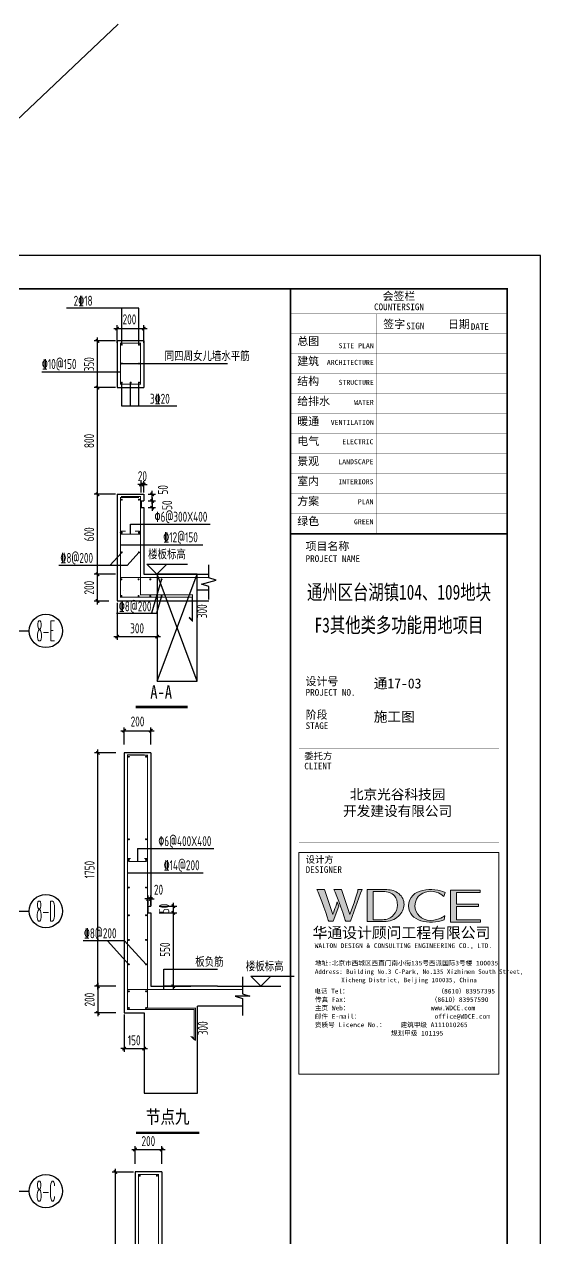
# Model space of a CAD drawing. Extents: x -765033 to 1614171, y -1073 to 729564.
# Drawn here: x 1369004 to 1384497, y 252972 to 289396 of the extents above; entities that cross this region are included whole.
import ezdxf
from ezdxf.enums import TextEntityAlignment as Align

# ---------------------------------------------------------------- set-up
doc = ezdxf.new("R2010")
doc.units = 0
doc.header["$LTSCALE"] = 1000
doc.header["$MEASUREMENT"] = 0
doc.linetypes.add('109-34 轴网$0$L1$0$$AUDIT_BAD_LTYPE1', pattern=[0])
doc.layers.get('Defpoints').update_dxf_attribs({"color": 167})
for name, color, linetype in [('A_STR-砼墙', 51, 'Continuous'), ('A_STR-砼柱', 51, 'Continuous'), ('s-dim', 3, 'Continuous'), ('s-dote-text', 7, 'Continuous'), ('s-rein', 1, 'Continuous'), ('s-thin', 3, 'Continuous'), ('墙柱说明', 7, 'Continuous'), ('尺寸标注-板', 3, 'Continuous'), ('楼板负筋钢筋', 1, 'Continuous')]:
    doc.layers.add(name, color=color, linetype=linetype)
doc.layers.add('审图后修改', color=6, linetype='Continuous', plot=False)
doc.styles.add('-宋体', font='simhei.ttf', dxfattribs={"width": 0.8})
doc.styles.add('TSSD_Axis', font='Complex.shx', dxfattribs={"width": 0.7, "bigfont": 'hztxt.shx'})
doc.styles.add('TSSD_Dimension', font='tssdeng.shx', dxfattribs={"width": 0.7, "bigfont": 'Hztxt.shx'})
doc.styles.add('TSSD_Rein', font='Tssdeng.shx', dxfattribs={"width": 0.7, "bigfont": 'Hztxt.shx'})
doc.styles.add('图签信息$0$hwxh', font='')
doc.styles.add('图签信息$0$华文细黑', font='', dxfattribs={"height": 10})
doc.styles.get('图签信息$0$hwxh').set_extended_font_data('STXihei')
doc.styles.get('图签信息$0$华文细黑').set_extended_font_data('STXihei')
doc.dimstyles.new('TSSD_25_100', dxfattribs={"dimtxt": 300, "dimasz": 100, "dimexe": 100, "dimexo": 250, "dimgap": 100, "dimtad": 1, "dimdec": 0, "dimlfac": 0.25, "dimzin": 0, "dimdsep": 46, "dimtxsty": 'TSSD_Dimension', "dimblk": 'ARCHTICK', "dimblk1": 'ARCHTICK', "dimblk2": 'ARCHTICK', "dimcen": 0, "dimdle": 100, "dimclrt": 7, "dimadec": 0, "dimazin": 0, "dimtfac": 1, "dimtdec": 0, "dimtix": 1, "dimtmove": 2, "dimatfit": 3, "dimfxl": 1, "dimtolj": 1, "dimtzin": 0, "dimarcsym": 0})

# ---------------------------------------------------------------- blocks, each defined once
blk = doc.blocks.new('图框-A1')
for points, const_width in [([(0, 0), (841, 0), (841, 594), (0, 594)], 0.05), ([(766, 584), (25, 584), (25, 10), (766, 10)], 0.5)]:
    blk.add_lwpolyline(points, close=True, dxfattribs=dict(const_width=const_width))
blk = doc.blocks.new('ts_axno')
at = {"color": 0, "linetype": 'ByBlock', "lineweight": -2}
blk.add_circle((0, 0), 0.5, dxfattribs=at)
at = {"color": 0, "linetype": 'ByBlock', "lineweight": -2, "style": 'TSSD_Axis', "width": 0.7}
blk.add_attdef('A', text='', height=0.6, dxfattribs=at).set_placement((0, 0), align=Align.MIDDLE_CENTER)
blk = doc.blocks.new('A$C45ED3BFD')
at = {"layer": 's-dote-text'}
for p, q in [((47600, 33600), (51600, 33600)), ((47600, 25200), (51600, 25200)), ((47600, 16800), (51600, 16800))]:
    blk.add_line(p, q, dxfattribs=at)
ref = blk.add_blockref('ts_axno', (52100, 33600), dxfattribs=dict(at, xscale=1000, yscale=1000, zscale=1000))
ref.add_attrib('E', '8-E', dxfattribs={"height": 600, "rotation": 360, "style": 'TSSD_Axis', "width": 0.333333}).set_placement((52100, 33600), align=Align.MIDDLE_CENTER)
ref = blk.add_blockref('ts_axno', (52100, 25200), dxfattribs=dict(at, xscale=1000, yscale=1000, zscale=1000))
ref.add_attrib('D', '8-D', dxfattribs={"height": 600, "rotation": 360, "style": 'TSSD_Axis', "width": 0.333333}).set_placement((52100, 25200), align=Align.MIDDLE_CENTER)
ref = blk.add_blockref('ts_axno', (52100, 16800), dxfattribs=dict(at, xscale=1000, yscale=1000, zscale=1000))
ref.add_attrib('C', '8-C', dxfattribs={"height": 600, "rotation": 360, "style": 'TSSD_Axis', "width": 0.333333}).set_placement((52100, 16800), align=Align.MIDDLE_CENTER)
blk = doc.blocks.new('图签信息$0$logo2')
h = blk.add_hatch(color=7)
h.paths.add_polyline_path([(19.02, -7.36), (15.84, -7.36), (15.84, -3.97), (18.97, -3.97), (18.97, -4.24), (16.46, -4.24), (16.46, -5.45), (18.81, -5.45), (18.81, -5.69), (16.47, -5.69), (16.47, -7.12), (19.02, -7.12)])
edge = h.paths.add_edge_path()
edge.add_spline(control_points=[(15.26, -4.21), (15.26, -4.21), (15.13, -4.65), (15.13, -4.65), (15.13, -4.65), (14.62, -4.1), (13.73, -4.1), (13.04, -4.1), (12.07, -4.54), (12.08, -5.62), (12.08, -6.49), (12.77, -7.16), (13.73, -7.17), (14.66, -7.17), (15.23, -6.68), (15.23, -6.68), (15.23, -6.68), (15.16, -7.11), (15.16, -7.11), (13.63, -7.7), (11.42, -7.29), (11.41, -5.64), (11.4, -3.72), (14.16, -3.66), (15.26, -4.21)], knot_values=[0, 0, 0, 0, 1, 1, 1, 2, 2, 2, 3, 3, 3, 4, 4, 4, 5, 5, 5, 6, 6, 6, 7, 7, 7, 8, 8, 8, 8], degree=3, periodic=0)
edge = h.paths.add_edge_path(flags=16)
edge.add_spline(control_points=[(10.23, -5.57), (10.23, -5.16), (10.12, -4.83), (9.9, -4.58), (9.63, -4.27), (9.23, -4.12), (8.69, -4.12), (8.69, -4.12), (7.64, -4.12), (7.64, -4.12), (7.64, -4.12), (7.64, -7.1), (7.64, -7.1), (7.64, -7.1), (8.66, -7.1), (8.66, -7.1), (9.13, -7.1), (9.52, -6.93), (9.82, -6.6), (10.09, -6.31), (10.23, -5.96), (10.23, -5.57)], knot_values=[0, 0, 0, 0, 1, 1, 1, 2, 2, 2, 3, 3, 3, 4, 4, 4, 5, 5, 5, 6, 6, 6, 7, 7, 7, 7], degree=3, periodic=0)
edge = h.paths.add_edge_path()
edge.add_spline(control_points=[(10.92, -5.51), (10.92, -5.96), (10.72, -6.37), (10.34, -6.72), (9.92, -7.1), (9.41, -7.29), (8.82, -7.29), (8.82, -7.29), (7.03, -7.29), (7.03, -7.29), (7.03, -7.29), (7.03, -3.92), (7.03, -3.92), (7.03, -3.92), (9.1, -3.92), (9.1, -3.92), (9.59, -3.92), (10.01, -4.06), (10.36, -4.34), (10.73, -4.64), (10.92, -5.03), (10.92, -5.51)], knot_values=[0, 0, 0, 0, 1, 1, 1, 2, 2, 2, 3, 3, 3, 4, 4, 4, 5, 5, 5, 6, 6, 6, 7, 7, 7, 7], degree=3, periodic=0)
at = {"lineweight": 0}
blk.add_lwpolyline([(19.02, -7.36), (15.84, -7.36), (15.84, -3.97), (18.97, -3.97), (18.97, -4.24), (16.46, -4.24), (16.46, -5.45), (18.81, -5.45), (18.81, -5.69), (16.47, -5.69), (16.47, -7.12), (19.02, -7.12), (19.02, -7.36)], dxfattribs=at)
for points, knots in [([(15.26, -4.21), (15.26, -4.21), (15.13, -4.65), (15.13, -4.65), (15.13, -4.65), (14.62, -4.1), (13.73, -4.1), (13.04, -4.1), (12.07, -4.54), (12.08, -5.62), (12.08, -6.49), (12.77, -7.16), (13.73, -7.17), (14.66, -7.17), (15.23, -6.68), (15.23, -6.68), (15.23, -6.68), (15.16, -7.11), (15.16, -7.11), (13.63, -7.7), (11.42, -7.29), (11.41, -5.64), (11.4, -3.72), (14.16, -3.66), (15.26, -4.21)], [0, 0, 0, 0, 1, 1, 1, 2, 2, 2, 3, 3, 3, 4, 4, 4, 5, 5, 5, 6, 6, 6, 7, 7, 7, 8, 8, 8, 8]), ([(10.92, -5.51), (10.92, -5.96), (10.72, -6.37), (10.34, -6.72), (9.92, -7.1), (9.41, -7.29), (8.82, -7.29), (8.82, -7.29), (7.03, -7.29), (7.03, -7.29), (7.03, -7.29), (7.03, -3.92), (7.03, -3.92), (7.03, -3.92), (9.1, -3.92), (9.1, -3.92), (9.59, -3.92), (10.01, -4.06), (10.36, -4.34), (10.73, -4.64), (10.92, -5.03), (10.92, -5.51)], [0, 0, 0, 0, 1, 1, 1, 2, 2, 2, 3, 3, 3, 4, 4, 4, 5, 5, 5, 6, 6, 6, 7, 7, 7, 7]), ([(10.23, -5.57), (10.23, -5.16), (10.12, -4.83), (9.9, -4.58), (9.63, -4.27), (9.23, -4.12), (8.69, -4.12), (8.69, -4.12), (7.64, -4.12), (7.64, -4.12), (7.64, -4.12), (7.64, -7.1), (7.64, -7.1), (7.64, -7.1), (8.66, -7.1), (8.66, -7.1), (9.13, -7.1), (9.52, -6.93), (9.82, -6.6), (10.09, -6.31), (10.23, -5.96), (10.23, -5.57)], [0, 0, 0, 0, 1, 1, 1, 2, 2, 2, 3, 3, 3, 4, 4, 4, 5, 5, 5, 6, 6, 6, 7, 7, 7, 7])]:
    blk.add_open_spline(points, degree=3, knots=knots, dxfattribs=at)
blk = doc.blocks.new('图签信息$0$logo1')
h = blk.add_hatch(color=8)
edge = h.paths.add_edge_path()
edge.add_spline(control_points=[(3.86, -5.21), (3.63, -5.88), (3.39, -6.56), (3.39, -6.56), (3.39, -6.56), (2.5, -3.91), (2.5, -3.91), (2.5, -3.91), (1.8, -3.91), (1.69, -3.91), (2.02, -4.39), (2.95, -7.27), (2.95, -7.27), (2.95, -7.27), (3.44, -7.27), (3.44, -7.27), (3.44, -7.27), (4.03, -5.66), (4.03, -5.66), (4.03, -5.66), (3.86, -5.21), (3.86, -5.21)], knot_values=[0, 0, 0, 0, 1, 1, 1, 2, 2, 2, 3, 3, 3, 4, 4, 4, 5, 5, 5, 6, 6, 6, 7, 7, 7, 7], degree=3, periodic=0)
h = blk.add_hatch(color=7)
edge = h.paths.add_edge_path()
edge.add_spline(control_points=[(6.04, -3.91), (6.09, -4.1), (5.2, -6.56), (5.2, -6.56), (5.2, -6.56), (4.3, -3.91), (4.3, -3.91), (4.3, -3.91), (3.6, -3.91), (3.49, -3.91), (3.82, -4.39), (4.75, -7.27), (4.75, -7.27), (4.75, -7.27), (5.24, -7.27), (5.24, -7.27), (5.24, -7.27), (6.33, -4.3), (6.33, -4.3), (6.33, -4.3), (6.48, -3.91), (6.48, -3.91), (6.48, -3.91), (6.21, -3.91), (6.04, -3.91)], knot_values=[0, 0, 0, 0, 1, 1, 1, 2, 2, 2, 3, 3, 3, 4, 4, 4, 5, 5, 5, 6, 6, 6, 7, 7, 7, 8, 8, 8, 8], degree=3, periodic=0)
at = {"color": 8, "lineweight": 0}
blk.add_open_spline([(3.86, -5.21), (3.63, -5.88), (3.39, -6.56), (3.39, -6.56), (3.39, -6.56), (2.5, -3.91), (2.5, -3.91), (2.5, -3.91), (1.8, -3.91), (1.69, -3.91), (2.02, -4.39), (2.95, -7.27), (2.95, -7.27), (2.95, -7.27), (3.44, -7.27), (3.44, -7.27), (3.44, -7.27), (4.03, -5.66), (4.03, -5.66), (4.03, -5.66), (3.86, -5.21), (3.86, -5.21)], degree=3, knots=[0, 0, 0, 0, 1, 1, 1, 2, 2, 2, 3, 3, 3, 4, 4, 4, 5, 5, 5, 6, 6, 6, 7, 7, 7, 7], dxfattribs=at)
at = {"lineweight": 0}
blk.add_open_spline([(6.04, -3.91), (6.09, -4.1), (5.2, -6.56), (5.2, -6.56), (5.2, -6.56), (4.3, -3.91), (4.3, -3.91), (4.3, -3.91), (3.6, -3.91), (3.49, -3.91), (3.82, -4.39), (4.75, -7.27), (4.75, -7.27), (4.75, -7.27), (5.24, -7.27), (5.24, -7.27), (5.24, -7.27), (6.33, -4.3), (6.33, -4.3), (6.33, -4.3), (6.48, -3.91), (6.48, -3.91), (6.48, -3.91), (6.21, -3.91), (6.04, -3.91)], degree=3, knots=[0, 0, 0, 0, 1, 1, 1, 2, 2, 2, 3, 3, 3, 4, 4, 4, 5, 5, 5, 6, 6, 6, 7, 7, 7, 8, 8, 8, 8], dxfattribs=at)
blk.add_blockref('图签信息$0$logo2', (0, 0))
blk = doc.blocks.new('图签信息$0$时间-logo')
at = {"layer": 'Defpoints', "lineweight": 0}
blk.add_lwpolyline([(0, -23.46), (-21.17, -23.46), (-21.17, 0), (0, 0), (0, -23.46)], dxfattribs=at)
blk.add_blockref('图签信息$0$logo1', (-20.97, 0))
at = {"style": '图签信息$0$hwxh'}
for s, height, p in [('华通设计顾问工程有限公司 ', 1.15, (-19.73, -9.05)), ('WALTON DESIGN & CONSULTING ENGINEERING CO., LTD.', 0.5, (-19.5, -10.1)), ('地址:北京市西城区西直门南小街135号西派国际3号楼 100035', 0.5, (-19.48, -11.94)), ('Address: Building No.3 C-Park, No.135 Xizhimen South Street, ', 0.47, (-19.48, -12.83)), ('Xicheng District, Beijing 100035, China ', 0.47, (-16.69, -13.72)), ('电话 Tel：                        （8610）83957395 ', 0.5, (-19.56, -14.91)), ('传真 Fax：                      （8610）83957590 ', 0.5, (-19.48, -15.8)), ('主页 Web：                      www.WDCE.com ', 0.5, (-19.48, -16.69)), ('资质号 Licence No.：    建筑甲级 A111010265 ', 0.5, (-19.48, -18.47)), ('邮件 E-mail：                    office@WDCE.com ', 0.5, (-19.48, -17.58)), ('   规划甲级 101195', 0.5, (-12.6, -19.36))]:
    blk.add_text(s, height=height, dxfattribs=at).set_placement(p)
blk = doc.blocks.new('图签-A1')
at = {"const_width": 0.5}
for points in [[(-64.75, 574.25), (-64.75, 500.75), (0.25, 500.75), (0.25, 574.25)], [(-64.75, 0.25), (0.25, 0.25), (0.25, 500.75), (-64.75, 500.75)]]:
    blk.add_lwpolyline(points, close=True, dxfattribs=at)
at = {"ltscale": 0.001, "const_width": 0.5}
blk.add_lwpolyline([(-64.75, 574.25), (0.25, 574.25), (0.25, 0.25), (-64.75, 0.25)], close=True, dxfattribs=at)
at = {"const_width": 0.05}
for points in [[(-64.75, 566.75), (0.25, 566.75)], [(-38.89, 566.75), (-38.89, 500.75)], [(-18.85, 566.75), (-18.85, 500.75)], [(-64.75, 560.75), (0.25, 560.75)], [(-64.75, 554.75), (0.25, 554.75)], [(-64.75, 548.75), (0.25, 548.75)], [(-64.75, 542.75), (0.25, 542.75)], [(-64.75, 536.75), (0.25, 536.75)], [(-64.75, 530.75), (0.25, 530.75)], [(-64.75, 524.75), (0.25, 524.75)], [(-64.75, 518.75), (0.25, 518.75)], [(-64.75, 512.75), (0.25, 512.75)], [(-64.75, 512.75), (0.25, 512.75)], [(-64.75, 506.75), (0.25, 506.75)], [(-64.75, 500.75), (0.25, 500.75)], [(-62.25, 451.12), (-2.25, 451.12)], [(-62.25, 441.12), (-2.25, 441.12)], [(-2.25, 408.1), (-2.25, 436.37), (-62.25, 436.37), (-62.25, 408.1)], [(-62.25, 408.1), (-2.25, 408.1)], [(-62.25, 405.17), (-62.25, 228.08)], [(-62.25, 405.17), (-2.25, 405.17)], [(-62.25, 228.08), (-2.25, 228.08), (-2.25, 405.17)], [(-57.25, 338.61), (-7.25, 338.61)]]:
    blk.add_lwpolyline(points, dxfattribs=at)
at = {"ltscale": 0.001, "xscale": 2.8346899375274, "yscale": 2.8346899375274, "zscale": 2.8346899375274, "rotation": 3.913909278468755e-07}
blk.add_blockref('图签信息$0$时间-logo', (-2.25, 405.17), dxfattribs=at)
at = {"style": '图签信息$0$华文细黑'}
for s, height, p in [('会签栏', 2.4, (-32.25, 573.25)), ('COUNTERSIGN', 2, (-32.25, 569.85))]:
    blk.add_text(s, height=height, rotation=0, dxfattribs=at).set_placement(p, align=Align.TOP_CENTER)
for s, height, p in [('签字', 2.4, (-36.97, 564.88)), ('日期', 2.4, (-17.54, 564.83)), ('SIGN', 2, (-30.07, 564.13)), ('DATE', 2, (-10.71, 563.95)), ('总图', 2.4, (-62.75, 559.75)), ('建筑', 2.4, (-62.75, 553.75)), ('结构', 2.4, (-62.75, 547.75)), ('给排水', 2.4, (-62.75, 541.75)), ('暖通', 2.4, (-62.75, 535.75)), ('电气', 2.4, (-62.75, 529.75)), ('景观', 2.4, (-62.75, 523.75)), ('室内', 2.4, (-62.75, 517.75)), ('方案', 2.4, (-62.75, 511.75)), ('绿色', 2.4, (-62.75, 505.75)), ('项目名称', 2.4, (-60.25, 498.25)), ('PROJECT NAME', 2, (-60.25, 494.33)), ('设计号', 2.4, (-60.29, 457.73)), ('PROJECT NO.', 2, (-60.25, 454.22)), ('阶段', 2.4, (-60.25, 447.72)), ('STAGE', 2, (-60.25, 444.22)), ('委托方', 2, (-60.65, 435.11)), ('CLIENT', 2, (-60.65, 432.11)), ('设计方', 2, (-60.25, 404.08)), ('DESIGNER', 2, (-60.25, 401.08))]:
    blk.add_text(s, height=height, rotation=0, dxfattribs=at).set_placement(p, align=Align.TOP_LEFT)
for s, p in [('SITE PLAN', (-39.81, 557.95)), ('ARCHITECTURE', (-39.81, 552.95)), ('STRUCTURE', (-39.81, 546.95)), ('WATER', (-39.81, 540.95)), ('VENTILATION', (-39.81, 534.95)), ('ELECTRIC', (-39.89, 529.14)), ('LANDSCAPE', (-39.89, 523.14)), ('INTERIORS', (-39.89, 517.14)), ('PLAN', (-39.89, 511.14)), ('GREEN', (-39.89, 505.14))]:
    blk.add_text(s, height=1.5, rotation=0, dxfattribs=at).set_placement(p, align=Align.TOP_RIGHT)
at = {"color": 4, "style": '图签信息$0$华文细黑', "width": 0.75}
for s, p in [('通州区台湖镇104、109地块', (-32.25, 481.03)), ('F3其他类多功能用地项目', (-32.25, 471.16))]:
    blk.add_text(s, height=4.5, rotation=0, dxfattribs=at).set_placement(p, align=Align.CENTER)
at = {"color": 4, "ltscale": 0.001, "char_height": 3, "width": 58.4895, "rotation": 0, "style": '图签信息$0$华文细黑'}
for s, insert, attachment_point in [('通17-03', (-39.81, 455.76), 4), ('施工图', (-39.81, 445.76), 4), ('北京光谷科技园\\P开发建设有限公司', (-32.65, 419.96), 5)]:
    blk.add_mtext(s, dxfattribs=dict(at, insert=insert, attachment_point=attachment_point))
blk = doc.blocks.new('_ArchTick')
at = {"color": 0, "linetype": 'ByBlock', "const_width": 0.4}
blk.add_lwpolyline([(-0.5, -0.5), (0.5, 0.5)], dxfattribs=at)
blk = doc.blocks.new('*D1719')
at = {"layer": 'Defpoints', "color": 0, "transparency": 16777216}
for p in [(1371200, 279899), (1371988, 279899), (1371988, 278499)]:
    blk.add_point(p, dxfattribs=at)
at = {"layer": 's-dim', "color": 0, "lineweight": -2, "transparency": 16777216}
for p, q in [((1371738, 279899), (1371100, 279899)), ((1371200, 278399), (1371200, 279999)), ((1371738, 278499), (1371100, 278499))]:
    blk.add_line(p, q, dxfattribs=at)
at = {"layer": 's-dim', "color": 0, "lineweight": -2, "transparency": 16777216, "xscale": 100, "yscale": 100, "zscale": 100}
for p, rotation in [((1371200, 279899), 90), ((1371200, 278499), 270)]:
    blk.add_blockref('_ArchTick', p, dxfattribs=dict(at, rotation=rotation))
at = {"layer": 's-dim', "color": 7, "transparency": 16777216, "insert": (1370950, 279199), "char_height": 300, "attachment_point": 5, "rotation": 90, "style": 'TSSD_Dimension'}
blk.add_mtext('\\A1;350', dxfattribs=at)
blk = doc.blocks.new('*D1720')
at = {"layer": 'Defpoints', "color": 0, "transparency": 16777216}
for p in [(1372588, 280271), (1371788, 279595), (1372588, 279595)]:
    blk.add_point(p, dxfattribs=at)
at = {"layer": 's-dim', "color": 0, "lineweight": -2, "transparency": 16777216}
for p, q in [((1371688, 280271), (1372688, 280271)), ((1371788, 279845), (1371788, 280371)), ((1372588, 279845), (1372588, 280371))]:
    blk.add_line(p, q, dxfattribs=at)
at = {"layer": 's-dim', "color": 0, "lineweight": -2, "transparency": 16777216, "xscale": 100, "yscale": 100, "zscale": 100, "rotation": 180}
blk.add_blockref('_ArchTick', (1371788, 280271), dxfattribs=at)
at = {"layer": 's-dim', "color": 0, "lineweight": -2, "transparency": 16777216, "xscale": 100, "yscale": 100, "zscale": 100}
blk.add_blockref('_ArchTick', (1372588, 280271), dxfattribs=at)
at = {"layer": 's-dim', "color": 7, "transparency": 16777216, "insert": (1372159, 280546), "char_height": 300, "attachment_point": 5, "style": 'TSSD_Dimension'}
blk.add_mtext('\\A1;200', dxfattribs=at)
blk = doc.blocks.new('*D1721')
at = {"layer": 'Defpoints', "color": 0, "transparency": 16777216}
for p in [(1371200, 275299), (1371988, 275299), (1371988, 272899)]:
    blk.add_point(p, dxfattribs=at)
at = {"layer": 's-dim', "color": 0, "lineweight": -2, "transparency": 16777216}
for p, q in [((1371200, 272799), (1371200, 275399)), ((1371738, 275299), (1371100, 275299)), ((1371738, 272899), (1371100, 272899))]:
    blk.add_line(p, q, dxfattribs=at)
at = {"layer": 's-dim', "color": 0, "lineweight": -2, "transparency": 16777216, "xscale": 100, "yscale": 100, "zscale": 100}
for p, rotation in [((1371200, 275299), 90), ((1371200, 272899), 270)]:
    blk.add_blockref('_ArchTick', p, dxfattribs=dict(at, rotation=rotation))
at = {"layer": 's-dim', "color": 7, "transparency": 16777216, "insert": (1370950, 274099), "char_height": 300, "attachment_point": 5, "rotation": 90, "style": 'TSSD_Dimension'}
blk.add_mtext('\\A1;600', dxfattribs=at)
blk = doc.blocks.new('*D1722')
at = {"layer": 'Defpoints', "color": 0, "transparency": 16777216}
for p in [(1371200, 278499), (1371988, 278499), (1371988, 275299)]:
    blk.add_point(p, dxfattribs=at)
at = {"layer": 's-dim', "color": 0, "lineweight": -2, "transparency": 16777216}
for p, q in [((1371738, 278499), (1371100, 278499)), ((1371200, 275199), (1371200, 278599)), ((1371738, 275299), (1371100, 275299))]:
    blk.add_line(p, q, dxfattribs=at)
at = {"layer": 's-dim', "color": 0, "lineweight": -2, "transparency": 16777216, "xscale": 100, "yscale": 100, "zscale": 100}
for p, rotation in [((1371200, 278499), 90), ((1371200, 275299), 270)]:
    blk.add_blockref('_ArchTick', p, dxfattribs=dict(at, rotation=rotation))
at = {"layer": 's-dim', "color": 7, "transparency": 16777216, "insert": (1370950, 276899), "char_height": 300, "attachment_point": 5, "rotation": 90, "style": 'TSSD_Dimension'}
blk.add_mtext('\\A1;800', dxfattribs=at)
blk = doc.blocks.new('*D1723')
at = {"layer": 'Defpoints', "color": 0, "transparency": 16777216}
for p in [(1371200, 272899), (1371704, 272899), (1371788, 272099)]:
    blk.add_point(p, dxfattribs=at)
at = {"layer": 's-dim', "color": 0, "lineweight": -2, "transparency": 16777216}
for p, q in [((1371454, 272899), (1371100, 272899)), ((1371200, 271999), (1371200, 272999)), ((1371538, 272099), (1371100, 272099))]:
    blk.add_line(p, q, dxfattribs=at)
at = {"layer": 's-dim', "color": 0, "lineweight": -2, "transparency": 16777216, "xscale": 100, "yscale": 100, "zscale": 100}
for p, rotation in [((1371200, 272899), 90), ((1371200, 272099), 270)]:
    blk.add_blockref('_ArchTick', p, dxfattribs=dict(at, rotation=rotation))
at = {"layer": 's-dim', "color": 7, "transparency": 16777216, "insert": (1370950, 272499), "char_height": 300, "attachment_point": 5, "rotation": 90, "style": 'TSSD_Dimension'}
blk.add_mtext('\\A1;200', dxfattribs=at)
blk = doc.blocks.new('*D1724')
at = {"layer": 'Defpoints', "color": 0, "transparency": 16777216}
for p in [(1371788, 272299), (1372988, 272299), (1372988, 271030)]:
    blk.add_point(p, dxfattribs=at)
at = {"layer": 's-dim', "color": 0, "lineweight": -2, "transparency": 16777216}
for p, q in [((1371788, 272049), (1371788, 270930)), ((1372988, 272049), (1372988, 270930)), ((1371688, 271030), (1373088, 271030))]:
    blk.add_line(p, q, dxfattribs=at)
at = {"layer": 's-dim', "color": 0, "lineweight": -2, "transparency": 16777216, "xscale": 100, "yscale": 100, "zscale": 100, "rotation": 180}
blk.add_blockref('_ArchTick', (1371788, 271030), dxfattribs=at)
at = {"layer": 's-dim', "color": 0, "lineweight": -2, "transparency": 16777216, "xscale": 100, "yscale": 100, "zscale": 100}
blk.add_blockref('_ArchTick', (1372988, 271030), dxfattribs=at)
at = {"layer": 's-dim', "color": 7, "transparency": 16777216, "insert": (1372388, 271280), "char_height": 300, "attachment_point": 5, "style": 'TSSD_Dimension'}
blk.add_mtext('\\A1;300', dxfattribs=at)
blk = doc.blocks.new('*D1725')
at = {"layer": 'Defpoints', "color": 0, "transparency": 16777216}
for p in [(1372468, 275299), (1372468, 275099), (1372838, 275299)]:
    blk.add_point(p, dxfattribs=at)
at = {"layer": 's-dim', "color": 0, "lineweight": -2, "transparency": 16777216}
for p, q in [((1372838, 274999), (1372838, 275399)), ((1372718, 275299), (1372938, 275299)), ((1372718, 275099), (1372938, 275099))]:
    blk.add_line(p, q, dxfattribs=at)
at = {"layer": 's-dim', "color": 0, "lineweight": -2, "transparency": 16777216, "xscale": 100, "yscale": 100, "zscale": 100}
for p, rotation in [((1372838, 275299), 90), ((1372838, 275099), 270)]:
    blk.add_blockref('_ArchTick', p, dxfattribs=dict(at, rotation=rotation))
at = {"layer": 's-dim', "color": 7, "transparency": 16777216, "insert": (1373164, 275434), "char_height": 300, "attachment_point": 5, "rotation": 90, "style": 'TSSD_Dimension'}
blk.add_mtext('\\A1;50', dxfattribs=at)
blk = doc.blocks.new('*D1726')
at = {"layer": 'Defpoints', "color": 0, "transparency": 16777216}
for p in [(1372468, 275099), (1372468, 274899), (1372838, 274899)]:
    blk.add_point(p, dxfattribs=at)
at = {"layer": 's-dim', "color": 0, "lineweight": -2, "transparency": 16777216}
for p, q in [((1372718, 275099), (1372938, 275099)), ((1372838, 275199), (1372838, 274799)), ((1372718, 274899), (1372938, 274899))]:
    blk.add_line(p, q, dxfattribs=at)
at = {"layer": 's-dim', "color": 0, "lineweight": -2, "transparency": 16777216, "xscale": 100, "yscale": 100, "zscale": 100}
for p, rotation in [((1372838, 275099), 90), ((1372838, 274899), 270)]:
    blk.add_blockref('_ArchTick', p, dxfattribs=dict(at, rotation=rotation))
at = {"layer": 's-dim', "color": 7, "transparency": 16777216, "insert": (1373291, 274973), "char_height": 300, "attachment_point": 5, "rotation": 90, "style": 'TSSD_Dimension'}
blk.add_mtext('\\A1;50', dxfattribs=at)
blk = doc.blocks.new('*D1727')
at = {"layer": 'Defpoints', "color": 0, "transparency": 16777216}
for p in [(1372508, 275594), (1372508, 275099), (1372588, 275099)]:
    blk.add_point(p, dxfattribs=at)
at = {"layer": 's-dim', "color": 0, "lineweight": -2, "transparency": 16777216}
for p, q in [((1372508, 275594), (1372408, 275594)), ((1372508, 275349), (1372508, 275694)), ((1372588, 275594), (1372508, 275594)), ((1372588, 275349), (1372588, 275694)), ((1372588, 275594), (1372688, 275594))]:
    blk.add_line(p, q, dxfattribs=at)
at = {"layer": 's-dim', "color": 0, "lineweight": -2, "transparency": 16777216, "xscale": 100, "yscale": 100, "zscale": 100}
blk.add_blockref('_ArchTick', (1372508, 275594), dxfattribs=at)
at = {"layer": 's-dim', "color": 0, "lineweight": -2, "transparency": 16777216, "xscale": 100, "yscale": 100, "zscale": 100, "rotation": 180}
blk.add_blockref('_ArchTick', (1372588, 275594), dxfattribs=at)
at = {"layer": 's-dim', "color": 7, "transparency": 16777216, "insert": (1372548, 275844), "char_height": 300, "attachment_point": 5, "style": 'TSSD_Dimension'}
blk.add_mtext('\\A1;20', dxfattribs=at)
blk = doc.blocks.new('*D1728')
at = {"layer": 'Defpoints', "color": 0, "transparency": 16777216}
for p in [(1372001, 260543), (1371212, 259743), (1372001, 259743)]:
    blk.add_point(p, dxfattribs=at)
at = {"layer": 's-dim', "color": 0, "lineweight": -2, "transparency": 16777216}
for p, q in [((1371751, 260543), (1371112, 260543)), ((1371212, 260643), (1371212, 259643)), ((1371751, 259743), (1371112, 259743))]:
    blk.add_line(p, q, dxfattribs=at)
at = {"layer": 's-dim', "color": 0, "lineweight": -2, "transparency": 16777216, "xscale": 100, "yscale": 100, "zscale": 100}
for p, rotation in [((1371212, 260543), 90), ((1371212, 259743), 270)]:
    blk.add_blockref('_ArchTick', p, dxfattribs=dict(at, rotation=rotation))
at = {"layer": 's-dim', "color": 7, "transparency": 16777216, "insert": (1370962, 260143), "char_height": 300, "attachment_point": 5, "rotation": 90, "style": 'TSSD_Dimension'}
blk.add_mtext('\\A1;200', dxfattribs=at)
blk = doc.blocks.new('*D1729')
at = {"layer": 'Defpoints', "color": 0, "transparency": 16777216}
for p in [(1371212, 267543), (1372001, 267543), (1372001, 260543)]:
    blk.add_point(p, dxfattribs=at)
at = {"layer": 's-dim', "color": 0, "lineweight": -2, "transparency": 16777216}
for p, q in [((1371751, 267543), (1371112, 267543)), ((1371212, 260443), (1371212, 267643)), ((1371751, 260543), (1371112, 260543))]:
    blk.add_line(p, q, dxfattribs=at)
at = {"layer": 's-dim', "color": 0, "lineweight": -2, "transparency": 16777216, "xscale": 100, "yscale": 100, "zscale": 100}
for p, rotation in [((1371212, 267543), 90), ((1371212, 260543), 270)]:
    blk.add_blockref('_ArchTick', p, dxfattribs=dict(at, rotation=rotation))
at = {"layer": 's-dim', "color": 7, "transparency": 16777216, "insert": (1370962, 264043), "char_height": 300, "attachment_point": 5, "rotation": 90, "style": 'TSSD_Dimension'}
blk.add_mtext('\\A1;1750', dxfattribs=at)
blk = doc.blocks.new('*D1730')
at = {"layer": 'Defpoints', "color": 0, "transparency": 16777216}
for p in [(1372801, 268210), (1372001, 267543), (1372801, 267543)]:
    blk.add_point(p, dxfattribs=at)
at = {"layer": 's-dim', "color": 0, "lineweight": -2, "transparency": 16777216}
for p, q in [((1371901, 268210), (1372901, 268210)), ((1372001, 267793), (1372001, 268310)), ((1372801, 267793), (1372801, 268310))]:
    blk.add_line(p, q, dxfattribs=at)
at = {"layer": 's-dim', "color": 0, "lineweight": -2, "transparency": 16777216, "xscale": 100, "yscale": 100, "zscale": 100, "rotation": 180}
blk.add_blockref('_ArchTick', (1372001, 268210), dxfattribs=at)
at = {"layer": 's-dim', "color": 0, "lineweight": -2, "transparency": 16777216, "xscale": 100, "yscale": 100, "zscale": 100}
blk.add_blockref('_ArchTick', (1372801, 268210), dxfattribs=at)
at = {"layer": 's-dim', "color": 7, "transparency": 16777216, "insert": (1372401, 268485), "char_height": 300, "attachment_point": 5, "style": 'TSSD_Dimension'}
blk.add_mtext('\\A1;200', dxfattribs=at)
blk = doc.blocks.new('*D1731')
at = {"layer": 'Defpoints', "color": 0, "transparency": 16777216}
for p in [(1372001, 259943), (1372601, 259943), (1372601, 258674)]:
    blk.add_point(p, dxfattribs=at)
at = {"layer": 's-dim', "color": 0, "lineweight": -2, "transparency": 16777216}
for p, q in [((1372001, 259693), (1372001, 258574)), ((1372601, 259693), (1372601, 258574)), ((1372001, 258674), (1371901, 258674)), ((1372001, 258674), (1372601, 258674)), ((1372601, 258674), (1372701, 258674))]:
    blk.add_line(p, q, dxfattribs=at)
at = {"layer": 's-dim', "color": 0, "lineweight": -2, "transparency": 16777216, "xscale": 100, "yscale": 100, "zscale": 100}
blk.add_blockref('_ArchTick', (1372001, 258674), dxfattribs=at)
at = {"layer": 's-dim', "color": 0, "lineweight": -2, "transparency": 16777216, "xscale": 100, "yscale": 100, "zscale": 100, "rotation": 180}
blk.add_blockref('_ArchTick', (1372601, 258674), dxfattribs=at)
at = {"layer": 's-dim', "color": 7, "transparency": 16777216, "insert": (1372301, 258924), "char_height": 300, "attachment_point": 5, "style": 'TSSD_Dimension'}
blk.add_mtext('\\A1;150', dxfattribs=at)
blk = doc.blocks.new('*D1732')
at = {"layer": 'Defpoints', "color": 0, "transparency": 16777216}
for p in [(1372801, 262743), (1373476, 262743), (1372801, 260543)]:
    blk.add_point(p, dxfattribs=at)
at = {"layer": 's-dim', "color": 0, "lineweight": -2, "transparency": 16777216}
for p, q in [((1373051, 262743), (1373576, 262743)), ((1373476, 260443), (1373476, 262843)), ((1373051, 260543), (1373576, 260543))]:
    blk.add_line(p, q, dxfattribs=at)
at = {"layer": 's-dim', "color": 0, "lineweight": -2, "transparency": 16777216, "xscale": 100, "yscale": 100, "zscale": 100}
for p, rotation in [((1373476, 262743), 90), ((1373476, 260543), 270)]:
    blk.add_blockref('_ArchTick', p, dxfattribs=dict(at, rotation=rotation))
at = {"layer": 's-dim', "color": 7, "transparency": 16777216, "insert": (1373226, 261643), "char_height": 300, "attachment_point": 5, "rotation": 90, "style": 'TSSD_Dimension'}
blk.add_mtext('\\A1;550', dxfattribs=at)
blk = doc.blocks.new('*D1733')
at = {"layer": 'Defpoints', "color": 0, "transparency": 16777216}
for p in [(1372801, 262943), (1372801, 262743), (1373476, 262943)]:
    blk.add_point(p, dxfattribs=at)
at = {"layer": 's-dim', "color": 0, "lineweight": -2, "transparency": 16777216}
for p, q in [((1373476, 262643), (1373476, 263043)), ((1373051, 262943), (1373576, 262943)), ((1373051, 262743), (1373576, 262743))]:
    blk.add_line(p, q, dxfattribs=at)
at = {"layer": 's-dim', "color": 0, "lineweight": -2, "transparency": 16777216, "xscale": 100, "yscale": 100, "zscale": 100}
for p, rotation in [((1373476, 262943), 90), ((1373476, 262743), 270)]:
    blk.add_blockref('_ArchTick', p, dxfattribs=dict(at, rotation=rotation))
at = {"layer": 's-dim', "color": 7, "transparency": 16777216, "insert": (1373201, 262879), "char_height": 300, "attachment_point": 5, "rotation": 90, "style": 'TSSD_Dimension'}
blk.add_mtext('\\A1;50', dxfattribs=at)
blk = doc.blocks.new('*D1734')
at = {"layer": 'Defpoints', "color": 0, "transparency": 16777216}
for p in [(1372721, 263165), (1372721, 262724), (1372801, 262724)]:
    blk.add_point(p, dxfattribs=at)
at = {"layer": 's-dim', "color": 0, "lineweight": -2, "transparency": 16777216}
for p, q in [((1372721, 263165), (1372621, 263165)), ((1372721, 262974), (1372721, 263265)), ((1372801, 263165), (1372721, 263165)), ((1372801, 262974), (1372801, 263265)), ((1372801, 263165), (1372901, 263165))]:
    blk.add_line(p, q, dxfattribs=at)
at = {"layer": 's-dim', "color": 0, "lineweight": -2, "transparency": 16777216, "xscale": 100, "yscale": 100, "zscale": 100}
blk.add_blockref('_ArchTick', (1372721, 263165), dxfattribs=at)
at = {"layer": 's-dim', "color": 0, "lineweight": -2, "transparency": 16777216, "xscale": 100, "yscale": 100, "zscale": 100, "rotation": 180}
blk.add_blockref('_ArchTick', (1372801, 263165), dxfattribs=at)
at = {"layer": 's-dim', "color": 7, "transparency": 16777216, "insert": (1373031, 263440), "char_height": 300, "attachment_point": 5, "style": 'TSSD_Dimension'}
blk.add_mtext('\\A1;20', dxfattribs=at)
blk = doc.blocks.new('*D1735')
at = {"layer": 'Defpoints', "color": 0, "transparency": 16777216}
for p in [(1371737, 254973), (1372526, 254973), (1372526, 247973)]:
    blk.add_point(p, dxfattribs=at)
at = {"layer": 's-dim', "color": 0, "lineweight": -2, "transparency": 16777216}
for p, q in [((1372276, 254973), (1371637, 254973)), ((1371737, 247873), (1371737, 255073)), ((1372276, 247973), (1371637, 247973))]:
    blk.add_line(p, q, dxfattribs=at)
at = {"layer": 's-dim', "color": 0, "lineweight": -2, "transparency": 16777216, "xscale": 100, "yscale": 100, "zscale": 100}
for p, rotation in [((1371737, 254973), 90), ((1371737, 247973), 270)]:
    blk.add_blockref('_ArchTick', p, dxfattribs=dict(at, rotation=rotation))
at = {"layer": 's-dim', "color": 7, "transparency": 16777216, "insert": (1371487, 251473), "char_height": 300, "attachment_point": 5, "rotation": 90, "style": 'TSSD_Dimension'}
blk.add_mtext('\\A1;1750', dxfattribs=at)
blk = doc.blocks.new('*D1736')
at = {"layer": 'Defpoints', "color": 0, "transparency": 16777216}
for p in [(1373126, 255650), (1372326, 254973), (1373126, 254973)]:
    blk.add_point(p, dxfattribs=at)
at = {"layer": 's-dim', "color": 0, "lineweight": -2, "transparency": 16777216}
for p, q in [((1372326, 255223), (1372326, 255750)), ((1373126, 255223), (1373126, 255750)), ((1372226, 255650), (1373226, 255650))]:
    blk.add_line(p, q, dxfattribs=at)
at = {"layer": 's-dim', "color": 0, "lineweight": -2, "transparency": 16777216, "xscale": 100, "yscale": 100, "zscale": 100, "rotation": 180}
blk.add_blockref('_ArchTick', (1372326, 255650), dxfattribs=at)
at = {"layer": 's-dim', "color": 0, "lineweight": -2, "transparency": 16777216, "xscale": 100, "yscale": 100, "zscale": 100}
blk.add_blockref('_ArchTick', (1373126, 255650), dxfattribs=at)
at = {"layer": 's-dim', "color": 7, "transparency": 16777216, "insert": (1372726, 255900), "char_height": 300, "attachment_point": 5, "style": 'TSSD_Dimension'}
blk.add_mtext('\\A1;200', dxfattribs=at)

msp = doc.modelspace()

# ---------------------------------------------------------------- linework, layer by layer
msp.add_lwpolyline([(1384494.7, 223061.6), (1384494.7, 282461.6), (1300394.7, 282461.6), (1300394.7, 223061.6)], close=True)
at = {"layer": 'A_STR-砼墙'}
for p, q in [((1372588.5, 279899.5), (1371788.5, 279899.5)), ((1371788.5, 279899.5), (1371788.5, 278499.5)), ((1372588.5, 279899.5), (1372588.5, 279659.5)), ((1372588.5, 279659.5), (1372588.5, 279659.5)), ((1372588.5, 279659.5), (1372588.5, 278499.5)), ((1371788.5, 278499.5), (1372588.5, 278499.5)), ((1371788.5, 275299.5), (1371788.5, 272099.5)), ((1371788.5, 275299.5), (1372588.5, 275299.5)), ((1372588.5, 275299.5), (1372588.5, 275099.5)), ((1372588.5, 274899.5), (1372588.5, 272899.5)), ((1372588.5, 272899.5), (1374542, 272899.5)), ((1371788.5, 272099.5), (1374542, 272099.5)), ((1371988.5, 272419.5), (1371988.5, 272419.5)), ((1374542, 272419.5), (1374188.5, 272419.5)), ((1372000.6, 267542.6), (1372000.6, 267302.6)), ((1372800.6, 267542.6), (1372000.6, 267542.6)), ((1372800.6, 267542.6), (1372800.6, 267302.6)), ((1372000.6, 267302.6), (1372000.6, 259742.6)), ((1372800.6, 267302.6), (1372800.6, 267302.6)), ((1372800.6, 267302.6), (1372800.6, 262942.6)), ((1372720.6, 262942.6), (1372800.6, 262942.6)), ((1372720.6, 262742.6), (1372720.6, 262942.6)), ((1372720.6, 262742.6), (1372800.6, 262742.6)), ((1372800.6, 262742.6), (1372800.6, 260542.6)), ((1372800.6, 260542.6), (1374000.6, 260542.6)), ((1374800.6, 260542.6), (1375554.1, 260542.6)), ((1372000.6, 259742.6), (1372600.6, 259742.6)), ((1375554.1, 259942.6), (1374200.6, 259942.6)), ((1373125.6, 254973.4), (1372325.6, 254973.4)), ((1372325.6, 254973.4), (1372325.6, 247493.4)), ((1373125.6, 254973.4), (1373125.6, 254733.4)), ((1373125.6, 254733.4), (1373125.6, 254733.4)), ((1373125.6, 254733.4), (1373125.6, 250373.4))]:
    msp.add_line(p, q, dxfattribs=at)
at = {"layer": 'A_STR-砼柱'}
for p, q in [((1372508.5, 275099.5), (1372588.5, 275099.5)), ((1372508.5, 275099.5), (1372508.5, 274899.5)), ((1372588.5, 275299.5), (1372588.5, 275099.5)), ((1372508.5, 274899.5), (1372588.5, 274899.5)), ((1374188.5, 269699.5), (1374188.5, 272419.5)), ((1374800.6, 260542.6), (1373200.6, 260542.6)), ((1372600.6, 259742.6), (1372600.6, 257342.6)), ((1374200.6, 257342.6), (1374200.6, 259942.6)), ((1372600.6, 257342.6), (1374200.6, 257342.6))]:
    msp.add_line(p, q, dxfattribs=at)
at = {"layer": 's-rein', "const_width": 30}
for points in [[(1371915.1, 279786.8, 1), (1371945.1, 279786.8, 1)], [(1372429.6, 279786.8, 1), (1372459.6, 279786.8, 1)], [(1371915.1, 279221.3, 1), (1371945.1, 279221.3, 1)], [(1372429.6, 279221.3, 1), (1372459.6, 279221.3, 1)], [(1371915.1, 278648, 1), (1371945.1, 278648, 1)], [(1372180.4, 278648, 1), (1372210.4, 278648, 1)], [(1372429.6, 278648, 1), (1372459.6, 278648, 1)], [(1371915.1, 275138.5, 1), (1371945.1, 275138.5, 1)], [(1372429.6, 275138.5, 1), (1372459.6, 275138.5, 1)], [(1371915.1, 274147.3, 1), (1371945.1, 274147.3, 1)], [(1372429.6, 274147.3, 1), (1372459.6, 274147.3, 1)], [(1371915.1, 273558.3, 1), (1371945.1, 273558.3, 1)], [(1372429.6, 273558.3, 1), (1372459.6, 273558.3, 1)], [(1371903.7, 272749.1, 1), (1371933.7, 272749.1, 1)], [(1372418.2, 272749.1, 1), (1372448.2, 272749.1, 1)], [(1372770, 272749.1, 1), (1372800, 272749.1, 1)], [(1373108.5, 272749.1, 1), (1373138.5, 272749.1, 1)], [(1371903.7, 272247.3, 1), (1371933.7, 272247.3, 1)], [(1372418.2, 272247.3, 1), (1372448.2, 272247.3, 1)], [(1372770, 272247.3, 1), (1372800, 272247.3, 1)], [(1373108.5, 272247.3, 1), (1373138.5, 272247.3, 1)], [(1372127.3, 267430, 1), (1372157.3, 267430, 1)], [(1372641.8, 267430, 1), (1372671.8, 267430, 1)], [(1372127.3, 264953.1, 1), (1372157.3, 264953.1, 1)], [(1372641.8, 264953.1, 1), (1372671.8, 264953.1, 1)], [(1372127.3, 264335.1, 1), (1372157.3, 264335.1, 1)], [(1372641.8, 264335.1, 1), (1372671.8, 264335.1, 1)], [(1372127.3, 263505.8, 1), (1372157.3, 263505.8, 1)], [(1372641.8, 263505.8, 1), (1372671.8, 263505.8, 1)], [(1372127.3, 262673.2, 1), (1372157.3, 262673.2, 1)], [(1372641.8, 262673.2, 1), (1372671.8, 262673.2, 1)], [(1372127.3, 261933.7, 1), (1372157.3, 261933.7, 1)], [(1372641.8, 261933.7, 1), (1372671.8, 261933.7, 1)], [(1372127.3, 261201.4, 1), (1372157.3, 261201.4, 1)], [(1372641.8, 261201.4, 1), (1372671.8, 261201.4, 1)], [(1372127.3, 260392.3, 1), (1372157.3, 260392.3, 1)], [(1372641.8, 260392.3, 1), (1372671.8, 260392.3, 1)], [(1372127.3, 259890.5, 1), (1372157.3, 259890.5, 1)], [(1372641.8, 259890.5, 1), (1372671.8, 259890.5, 1)], [(1372452.3, 254860.8, 1), (1372482.3, 254860.8, 1)], [(1372966.8, 254860.8, 1), (1372996.8, 254860.8, 1)]]:
    msp.add_lwpolyline(points, format="xyb", close=True, dxfattribs=at)
for points in [[(1372050.1, 274192.3), (1371930.1, 274192.3, 1), (1371930.1, 274102.3), (1372444.6, 274102.3, 1), (1372444.6, 274192.3), (1372324.6, 274192.3)], [(1372194.3, 264378.8), (1372142.3, 264380.1, 1), (1372142.3, 264290.1), (1372659, 264290.1, 1), (1372659, 264380.1), (1372605.1, 264380.1)]]:
    msp.add_lwpolyline(points, format="xyb", dxfattribs=at)
at = {"layer": 's-thin'}
for p, q in [((1372979.3, 272899.5), (1372679.3, 273199.5)), ((1372679.3, 273199.5), (1373899.3, 273199.5)), ((1372979.3, 272899.5), (1373279.3, 273199.5)), ((1376097.4, 260542.6), (1375797.4, 260842.6)), ((1375797.4, 260842.6), (1376397.4, 260842.6)), ((1376097.4, 260542.6), (1376397.4, 260842.6)), ((1376397.4, 260842.6), (1377101.6, 260842.6)), ((1375554.1, 260542.6), (1376697.4, 260542.6))]:
    msp.add_line(p, q, dxfattribs=at)
for points in [[(1374542, 272139.5), (1374542, 272529.5), (1374322, 272599.5), (1374762, 272719.5), (1374542, 272789.5), (1374542, 273179.5)], [(1375554.1, 260822.6), (1375554.1, 260312.6), (1375774.1, 260242.6), (1375334.1, 260242.6), (1375554.1, 260172.6), (1375554.1, 259662.6)]]:
    msp.add_lwpolyline(points, dxfattribs=at)
at = {"layer": '墙柱说明', "ltscale": 1000, "const_width": 75}
for points in [[(1372343.2, 268920.6), (1373903.3, 268920.6)], [(1372358.9, 256149.6), (1374255.1, 256149.6)]]:
    msp.add_lwpolyline(points, dxfattribs=at)
at = {"layer": '审图后修改', "linetype": '109-34 轴网$0$L1$0$$AUDIT_BAD_LTYPE1'}
msp.add_line((1348616.2, 267477.6), (1371817.5, 289396.1), dxfattribs=at)
at = {"layer": '尺寸标注-板'}
for p, q in [((1372444.6, 280881.2), (1370275.2, 280881.2)), ((1371930.1, 279786.8), (1371930.1, 280881.2)), ((1372444.6, 279786.8), (1372444.6, 280881.2)), ((1371930.1, 279221.3), (1375101.2, 279221.3)), ((1371888.5, 278960.9), (1369535.3, 278960.9)), ((1371930.1, 277941.8), (1371930.1, 278648)), ((1372195.4, 277941.8), (1372195.4, 278648)), ((1372444.6, 277941.8), (1372444.6, 278648)), ((1373582.9, 277941.8), (1371930.1, 277941.8)), ((1372187.4, 274102.3), (1372187.4, 274402.9)), ((1372187.4, 274402.9), (1374581.4, 274402.9)), ((1371930.1, 273558.3), (1371575.4, 273168.5)), ((1371888.5, 273787.6), (1374357.7, 273787.6)), ((1372444.6, 273558.3), (1372089.9, 273168.5)), ((1372089.9, 273168.5), (1370037.4, 273168.5)), ((1372988.5, 269699.5), (1374188.5, 272899.5)), ((1374188.5, 269699.5), (1372988.5, 272899.5)), ((1373123.5, 272749.1), (1372819.2, 271733.8)), ((1373123.5, 272247.3), (1372969.6, 271733.8)), ((1371770.8, 271733.8), (1372969.6, 271733.8)), ((1372400.6, 264672.7), (1372400.6, 264290.1)), ((1372400.6, 264672.7), (1374693.6, 264672.7)), ((1372100.6, 263951.1), (1374369.9, 263951.1)), ((1372013.5, 261910.7), (1370767.4, 261910.7)), ((1372144.5, 261201.4), (1371499, 261910.7)), ((1372659, 261201.4), (1372013.5, 261910.7)), ((1373195.3, 260442.6), (1373195.3, 261056.2)), ((1373195.3, 261056.2), (1374804.4, 261056.2))]:
    msp.add_line(p, q, dxfattribs=at)
msp.add_lwpolyline([(1372988.5, 269699.5), (1374188.5, 269699.5), (1374188.5, 272899.5), (1372988.5, 272899.5)], close=True, dxfattribs=at)
at = {"layer": '楼板负筋钢筋', "const_width": 30}
for points in [[(1372509.5, 279828.8), (1371888.5, 279828.8), (1371888.5, 278599.5), (1372488.5, 278599.5), (1372488.5, 279828.8), (1372148.8, 279828.8), (1372148.8, 279828.8)], [(1373937.5, 271598.7), (1374043.6, 271492.7), (1374043.6, 272211.3), (1371888.5, 272211.3), (1371888, 275199.5), (1372442.4, 275199.5)], [(1373948.8, 271618.5), (1374054.9, 271512.4), (1374054.9, 272288), (1372488.5, 272288), (1372488.5, 275232.6), (1371908.1, 275232.6)], [(1374542, 272799.5), (1371888.5, 272799.5), (1371888.5, 272577.6), (1371888.5, 272577.6)], [(1373994.6, 259047.7), (1374100.6, 258941.7), (1374100.6, 259842.6), (1372100.6, 259842.6), (1372100.6, 267485.1), (1372611.7, 267485.1)], [(1372169.2, 267472), (1372169.2, 267472), (1372700.6, 267472), (1372700.6, 259885.4), (1374145.2, 259885.4), (1374145.2, 258930.5), (1374039.1, 259036.6)], [(1375554.1, 260442.6), (1372100.6, 260442.6), (1372100.6, 260220.7), (1372100.6, 260220.7)], [(1372522.1, 246364.4), (1372425.6, 246164.4), (1372425.6, 246164.4), (1372425.6, 254902.8), (1373045.2, 254902.8)], [(1372947.9, 246364.4), (1373025.6, 246164.4), (1373025.6, 254902.8), (1372686, 254902.8), (1372686, 254902.8)]]:
    msp.add_lwpolyline(points, dxfattribs=at)

# ---------------------------------------------------------------- block references
at = {"xscale": 100, "yscale": 100, "zscale": 100}
for name, p in [('图框-A1', (1300394.7, 223061.6)), ('图签-A1', (1383469.7, 224036.6))]:
    msp.add_blockref(name, p, dxfattribs=at)
at = {"layer": 's-dim', "linetype": '109-34 轴网$0$L1$0$$AUDIT_BAD_LTYPE1'}
msp.add_blockref('A$C45ED3BFD', (1317553.9, 237600), dxfattribs=at)

# ---------------------------------------------------------------- texts
at = {"layer": '墙柱说明'}
for s, height, rotation, style, width, p in [('2%%13218', 300, 360, 'TSSD_Rein', 0.7, (1370484.2, 280954.3)), ('%%13210@150', 300, 360, 'TSSD_Rein', 0.7, (1369531.7, 279055.7)), ('同四周女儿墙水平筋', 300, 360, 'TSSD_Rein', 0.7, (1373214.2, 279294.4)), ('3%%13220', 300, 360, 'TSSD_Rein', 0.7, (1372773.5, 278014.9)), ('%%1306@300X400', 300, 360, 'TSSD_Rein', 0.7, (1372912, 274476)), ('%%13212@150', 300, 360, 'TSSD_Rein', 0.7, (1373172.6, 273860.7)), ('%%1328@200', 300, 360, 'TSSD_Rein', 0.7, (1370087.2, 273241.6)), ('%%1328@200', 300, 360, 'TSSD_Rein', 0.7, (1371838.8, 271787.6)), ('300', 300, 90, 'TSSD_Rein', 0.7, (1374486.2, 271584)), ('A-A', 400, 360, '-宋体', 0.8, (1372783.8, 269172.5)), ('%%1306@400X400', 300, 360, 'TSSD_Rein', 0.7, (1373024.2, 264745.8)), ('%%13214@200', 300, 360, 'TSSD_Rein', 0.7, (1373184.7, 264024.2)), ('%%1328@200', 300, 360, 'TSSD_Rein', 0.7, (1370791.7, 261983.8)), ('板负筋', 300, 360, 'TSSD_Rein', 0.7, (1374132.7, 261127)), ('300', 300, 90, 'TSSD_Rein', 0.7, (1374511, 259076.9)), ('节点九', 400, 360, '-宋体', 0.8, (1372652, 256429.5))]:
    msp.add_text(s, height=height, rotation=rotation, dxfattribs=dict(at, style=style, width=width)).set_placement(p)
at = {"layer": '墙柱说明', "style": 'TSSD_Rein', "width": 0.7}
for p in [(1373851.6, 273259.5), (1376783, 260902.6)]:
    msp.add_text('楼板标高', height=300, rotation=360, dxfattribs=at).set_placement(p, align=Align.BOTTOM_RIGHT)

# ---------------------------------------------------------------- dimensions: what is measured, and where the dimension line sits
at = {"layer": 's-dim'}
for base, p1, p2, picture, middle in [((1372588.5, 280271.1), (1371788.5, 279594.7), (1372588.5, 279594.7), '*D1720', (1372158.9, 280546.1)), ((1372800.6, 268210), (1372000.6, 267542.6), (1372800.6, 267542.6), '*D1730', (1372400.6, 268485)), ((1372720.6, 263165.3), (1372800.6, 262724), (1372720.6, 262724), '*D1734', (1373031.2, 263440.3))]:
    dim = msp.add_linear_dim(base=base, p1=p1, p2=p2, dimstyle='TSSD_25_100', dxfattribs=at)
    dim.commit()
    dim.dimension.update_dxf_attribs({"geometry": picture, "text_midpoint": middle, "dimtype": 160})
for base, p1, p2, angle, picture, middle in [((1371199.7, 279899.5), (1371988.5, 278499.5), (1371988.5, 279899.5), 90, '*D1719', (1370949.7, 279199.5)), ((1371199.7, 278499.5), (1371988.5, 275299.5), (1371988.5, 278499.5), 90, '*D1722', (1370949.7, 276899.5)), ((1372508.5, 275594.5), (1372588.5, 275099.5), (1372508.5, 275099.5), 180, '*D1727', (1372548.5, 275844.5)), ((1371199.7, 275299.5), (1371988.5, 272899.5), (1371988.5, 275299.5), 90, '*D1721', (1370949.7, 274099.5)), ((1371199.7, 272899.5), (1371788.5, 272099.5), (1371704, 272899.5), 90, '*D1723', (1370949.7, 272499.5)), ((1371211.8, 267542.6), (1372000.6, 260542.6), (1372000.6, 267542.6), 90, '*D1729', (1370961.8, 264042.6)), ((1373476.4, 262742.6), (1372800.6, 260542.6), (1372800.6, 262742.6), 90, '*D1732', (1373226.4, 261642.6)), ((1371211.8, 259742.6), (1372000.6, 260542.6), (1372000.6, 259742.6), 90, '*D1728', (1370961.8, 260142.6)), ((1371736.8, 254973.4), (1372525.6, 247973.4), (1372525.6, 254973.4), 90, '*D1735', (1371486.8, 251473.4))]:
    dim = msp.add_linear_dim(base=base, p1=p1, p2=p2, angle=angle, dimstyle='TSSD_25_100', dxfattribs=at)
    dim.commit()
    dim.dimension.update_dxf_attribs({"geometry": picture, "text_midpoint": middle})
for base, p1, p2, picture, middle in [((1372838.4, 275299.5), (1372467.8, 275099.5), (1372467.8, 275299.5), '*D1725', (1373163.7, 275434)), ((1372838.4, 274899.5), (1372467.8, 275099.5), (1372467.8, 274899.5), '*D1726', (1373291.3, 274972.7)), ((1373476.4, 262942.6), (1372800.6, 262742.6), (1372800.6, 262942.6), '*D1733', (1373201.4, 262879.3))]:
    dim = msp.add_linear_dim(base=base, p1=p1, p2=p2, angle=90, dimstyle='TSSD_25_100', dxfattribs=at)
    dim.commit()
    dim.dimension.update_dxf_attribs({"geometry": picture, "text_midpoint": middle, "dimtype": 160})
for base, p1, p2, picture, middle in [((1372988.5, 271030.4), (1371788.5, 272299.5), (1372988.5, 272299.5), '*D1724', (1372388.5, 271280.4)), ((1372600.6, 258673.6), (1372000.6, 259942.6), (1372600.6, 259942.6), '*D1731', (1372300.6, 258923.6)), ((1373125.6, 255649.9), (1372325.6, 254973.4), (1373125.6, 254973.4), '*D1736', (1372725.6, 255899.9))]:
    dim = msp.add_linear_dim(base=base, p1=p1, p2=p2, dimstyle='TSSD_25_100', dxfattribs=at)
    dim.commit()
    dim.dimension.update_dxf_attribs({"geometry": picture, "text_midpoint": middle})

doc.saveas('drawing.dxf')
